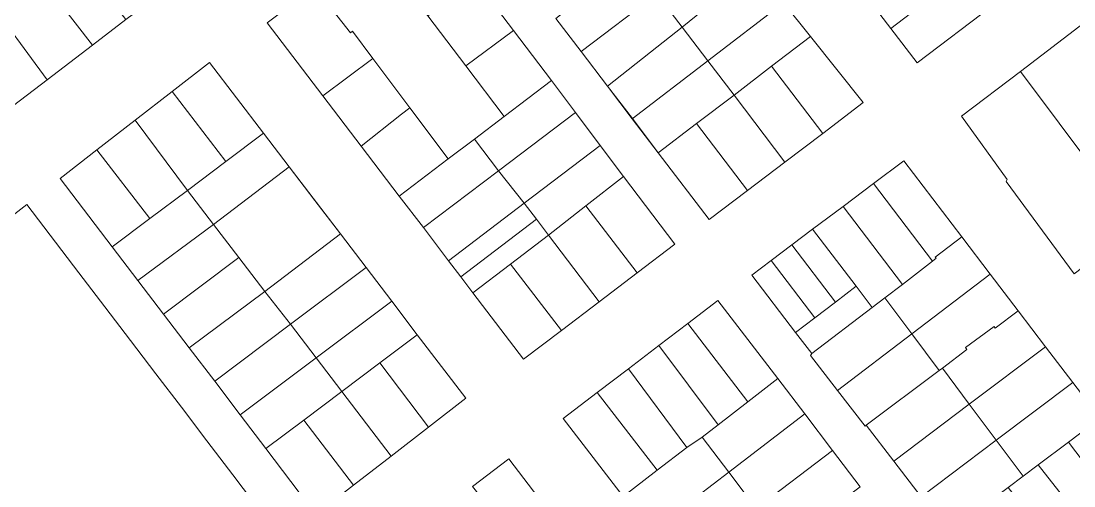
# Model space of a CAD drawing. Header units: metres. Extents: x 3873 to 16340, y -5213 to 3289.
# Drawn here: x 4129.8 to 4429, y 1168.6 to 1300.6 of the extents above; entities that cross this region are included whole.
import ezdxf

# ---------------------------------------------------------------- set-up
doc = ezdxf.new("R2010")
doc.units = ezdxf.units.M
doc.layers.add('CONTEXTO-MANZANAS', color=8, linetype='Continuous', lineweight=0, plot=False)
doc.layers.add('CONTEXTO-PARCELAS', color=9, linetype='Continuous', lineweight=0, plot=False)

msp = doc.modelspace()

# ---------------------------------------------------------------- linework, layer by layer
at = {"layer": 'CONTEXTO-MANZANAS'}
for points in [[(4333.19, 1400.54), (4354.66, 1416.91), (4361.94, 1407.35), (4369.22, 1397.82), (4376.5, 1388.29), (4383.78, 1378.73), (4391.03, 1369.2), (4398.32, 1359.63), (4405.6, 1350.1), (4412.78, 1340.66), (4420.16, 1331.01), (4427.41, 1321.48), (4405.94, 1305.1), (4384.47, 1288.76), (4377, 1298.54), (4369.78, 1308.01), (4362.66, 1317.38), (4355.38, 1326.91), (4347.94, 1336.66), (4340.69, 1346.16), (4333.53, 1355.54), (4326.28, 1365.1), (4311.72, 1384.2), (4333.19, 1400.54)], [(4129.22, 1361.48), (4135.74, 1352.95), (4142.25, 1344.41), (4151.44, 1332.29), (4160.44, 1320.51), (4169.41, 1308.51), (4159.6, 1301.04), (4150.07, 1293.76), (4137.16, 1283.91), (4127.6, 1276.6)], [(4213.22, 1310.35), (4229.69, 1322.85), (4243.19, 1333.1), (4258.85, 1312.38), (4269.78, 1297.91), (4280.5, 1283.73), (4287.35, 1274.66), (4294.41, 1265.32), (4301.03, 1256.51), (4315.64, 1237.26), (4304.85, 1229.07), (4294.1, 1220.91), (4283.35, 1212.73), (4272.6, 1204.57), (4258.22, 1223.42), (4254.76, 1227.95), (4251.3, 1232.49), (4244.13, 1241.95), (4237.29, 1250.91), (4226.45, 1265.11), (4215.57, 1279.38), (4199.75, 1300.13), (4213.22, 1310.35)], [(4346.47, 1305.82), (4354.16, 1296.23), (4369.16, 1277.48), (4357.63, 1268.73), (4346.88, 1260.57), (4336.25, 1252.54), (4325.35, 1244.26), (4310.91, 1263.16), (4303.53, 1272.91), (4296.44, 1282.16), (4288.97, 1291.98), (4281.82, 1301.35)], [(4429.07, 1228.79), (4409.78, 1255.07), (4410.07, 1255.63), (4397.07, 1273.57), (4413.82, 1286.32), (4432.07, 1300.23)], [(4183.35, 1288.88), (4198.69, 1268.79), (4205.97, 1259.26), (4213.29, 1249.7), (4220.57, 1240.16), (4227.85, 1230.63), (4235.13, 1221.1), (4242.41, 1211.54), (4256.19, 1193.51), (4245.6, 1185.29), (4234.94, 1177.04), (4224.29, 1168.76), (4213.6, 1160.48), (4199.35, 1179.2), (4192.07, 1188.73), (4184.82, 1198.29), (4177.54, 1207.82), (4170.25, 1217.35), (4162.97, 1226.91), (4155.69, 1236.45), (4140.88, 1255.91), (4151.29, 1264.01), (4162.19, 1272.45), (4172.72, 1280.63), (4183.35, 1288.88)], [(4363.41, 1247.95), (4372.07, 1254.45), (4380.69, 1260.95), (4397.16, 1239.35), (4405.25, 1228.76), (4413.19, 1218.32), (4420.94, 1208.13), (4428.72, 1197.95), (4436.47, 1187.79)], [(4124.91, 1167.67), (4117.72, 1177.1), (4110.44, 1186.63), (4103.13, 1196.23), (4088.57, 1215.32), (4099.29, 1223.63), (4109.79, 1231.79), (4120.72, 1240.29), (4131.41, 1248.57)], [(4131.41, 1248.57), (4146.22, 1229.13), (4153.63, 1219.41), (4160.88, 1209.88), (4168.07, 1200.45), (4175.35, 1190.92), (4182.63, 1181.35), (4189.97, 1171.7), (4204.13, 1153.1)], [(4436.19, 1152.51), (4427.57, 1146.04), (4418.6, 1139.26), (4410.32, 1133.04), (4393.35, 1155.29), (4385.57, 1165.48), (4377.82, 1175.63), (4370, 1185.82), (4369.69, 1185.54), (4361.85, 1195.7), (4354.2, 1205.64), (4354.52, 1206.19), (4349.94, 1212.18), (4337.53, 1228.45), (4342.94, 1232.57), (4348.82, 1237.06), (4354.7, 1241.55), (4363.41, 1247.95)], [(4300.88, 1165.54), (4283.82, 1187.73), (4293.53, 1195.13), (4302.41, 1201.88), (4311.03, 1208.45), (4319.32, 1214.76), (4327.85, 1221.23)], [(4327.85, 1221.23), (4344.85, 1199.07), (4352.53, 1189.01), (4360.41, 1178.67), (4368.28, 1168.35)], [(4258.07, 1168.38), (4268.38, 1176.26), (4286.44, 1152.67)]]:
    msp.add_lwpolyline(points, dxfattribs=at)
at = {"layer": 'CONTEXTO-PARCELAS'}
for points in [[(4229.79, 1290.04), (4223.97, 1297.73), (4223.44, 1297.32), (4213.22, 1310.35), (4229.69, 1322.85), (4245.41, 1302.1), (4256.19, 1287.88), (4267.07, 1273.54), (4258.63, 1267.13), (4251.16, 1261.45), (4240.32, 1275.95), (4229.79, 1290.04)], [(4229.79, 1290.04), (4223.97, 1297.73), (4223.44, 1297.32), (4213.22, 1310.35), (4229.69, 1322.85), (4245.41, 1302.1), (4256.19, 1287.88), (4267.07, 1273.54), (4258.63, 1267.13), (4251.16, 1261.45), (4240.32, 1275.95), (4229.79, 1290.04)], [(4317.69, 1298.91), (4310.47, 1308.35), (4332.19, 1324.85), (4347.16, 1306.38), (4346.47, 1305.82), (4325, 1289.35), (4317.69, 1298.91)], [(4339.13, 1316.29), (4317.69, 1298.91), (4310.47, 1308.35), (4332.19, 1324.85), (4339.13, 1316.29)], [(4317.69, 1298.91), (4310.47, 1308.35), (4332.19, 1324.85), (4347.16, 1306.38), (4346.47, 1305.82), (4325, 1289.35), (4317.69, 1298.91)], [(4339.13, 1316.29), (4317.69, 1298.91), (4310.47, 1308.35), (4332.19, 1324.85), (4339.13, 1316.29)], [(4377, 1298.54), (4369.78, 1308.01), (4391.35, 1324.38), (4398.47, 1314.98), (4377, 1298.54)], [(4377, 1298.54), (4369.78, 1308.01), (4391.35, 1324.38), (4398.47, 1314.98), (4377, 1298.54)], [(4377, 1298.54), (4369.78, 1308.01), (4391.35, 1324.38), (4398.47, 1314.98), (4377, 1298.54)], [(4127.6, 1276.6), (4100.5, 1312.7), (4110.47, 1320.26), (4119.54, 1307.91), (4137.16, 1283.91), (4127.6, 1276.6)], [(4127.6, 1276.6), (4100.5, 1312.7), (4110.47, 1320.26), (4119.54, 1307.91), (4137.16, 1283.91), (4127.6, 1276.6)], [(4119.54, 1307.91), (4131.91, 1317.35), (4140.94, 1305.6), (4150.07, 1293.76), (4137.16, 1283.91), (4119.54, 1307.91)], [(4119.54, 1307.91), (4131.91, 1317.35), (4140.94, 1305.6), (4150.07, 1293.76), (4137.16, 1283.91), (4119.54, 1307.91)], [(4281.82, 1301.35), (4287.75, 1306.1), (4303.25, 1317.88), (4310.47, 1308.35), (4288.97, 1291.98), (4281.82, 1301.35)], [(4281.82, 1301.35), (4287.75, 1306.1), (4303.25, 1317.88), (4310.47, 1308.35), (4288.97, 1291.98), (4281.82, 1301.35)], [(4317.69, 1298.91), (4339.13, 1316.29), (4347.16, 1306.38), (4346.47, 1305.82), (4325, 1289.35), (4317.69, 1298.91)], [(4317.69, 1298.91), (4339.13, 1316.29), (4347.16, 1306.38), (4346.47, 1305.82), (4325, 1289.35), (4317.69, 1298.91)], [(4377, 1298.54), (4398.47, 1314.98), (4398.69, 1314.7), (4405.94, 1305.1), (4384.47, 1288.76), (4377, 1298.54)], [(4377, 1298.54), (4398.47, 1314.98), (4398.69, 1314.7), (4405.94, 1305.1), (4384.47, 1288.76), (4377, 1298.54)], [(4377, 1298.54), (4398.47, 1314.98), (4398.69, 1314.7), (4405.94, 1305.1), (4384.47, 1288.76), (4377, 1298.54)], [(4140.94, 1305.6), (4150.47, 1312.88), (4159.6, 1301.04), (4150.07, 1293.76), (4140.94, 1305.6)], [(4140.94, 1305.6), (4150.47, 1312.88), (4159.6, 1301.04), (4150.07, 1293.76), (4140.94, 1305.6)], [(4256.19, 1287.88), (4245.41, 1302.1), (4258.85, 1312.38), (4269.78, 1297.91), (4256.19, 1287.88)], [(4256.19, 1287.88), (4245.41, 1302.1), (4258.85, 1312.38), (4269.78, 1297.91), (4256.19, 1287.88)], [(4213.22, 1310.35), (4223.44, 1297.32), (4223.97, 1297.73), (4229.79, 1290.04), (4215.57, 1279.38), (4199.75, 1300.13), (4213.22, 1310.35)], [(4213.22, 1310.35), (4223.44, 1297.32), (4223.97, 1297.73), (4229.79, 1290.04), (4215.57, 1279.38), (4199.75, 1300.13), (4213.22, 1310.35)], [(4288.97, 1291.98), (4310.47, 1308.35), (4317.69, 1298.91), (4310.44, 1293.2), (4296.44, 1282.16), (4288.97, 1291.98)], [(4288.97, 1291.98), (4310.47, 1308.35), (4317.69, 1298.91), (4310.44, 1293.2), (4296.44, 1282.16), (4288.97, 1291.98)], [(4354.16, 1296.23), (4343.07, 1287.79), (4332.44, 1279.63), (4325, 1289.35), (4346.47, 1305.82), (4354.16, 1296.23)], [(4354.16, 1296.23), (4343.07, 1287.79), (4332.44, 1279.63), (4325, 1289.35), (4346.47, 1305.82), (4354.16, 1296.23)], [(4303.5, 1272.88), (4296.44, 1282.16), (4310.44, 1293.2), (4317.69, 1298.91), (4325, 1289.35), (4303.5, 1272.88)], [(4303.5, 1272.88), (4296.44, 1282.16), (4310.44, 1293.2), (4317.69, 1298.91), (4325, 1289.35), (4303.5, 1272.88)], [(4446.85, 1242.32), (4413.82, 1286.32), (4432.07, 1300.23), (4464.38, 1255.66), (4446.85, 1242.32)], [(4446.85, 1242.32), (4413.82, 1286.32), (4432.07, 1300.23), (4464.38, 1255.66), (4446.85, 1242.32)], [(4446.85, 1242.32), (4413.82, 1286.32), (4432.07, 1300.23), (4464.38, 1255.66), (4446.85, 1242.32)], [(4267.07, 1273.54), (4256.19, 1287.88), (4269.78, 1297.91), (4280.5, 1283.73), (4267.07, 1273.54)], [(4267.07, 1273.54), (4256.19, 1287.88), (4269.78, 1297.91), (4280.5, 1283.73), (4267.07, 1273.54)], [(4357.63, 1268.73), (4343.07, 1287.79), (4354.16, 1296.23), (4369.16, 1277.48), (4357.63, 1268.73)], [(4357.63, 1268.73), (4343.07, 1287.79), (4354.16, 1296.23), (4369.16, 1277.48), (4357.63, 1268.73)], [(4215.57, 1279.38), (4229.79, 1290.04), (4240.32, 1275.95), (4237.94, 1274.16), (4226.44, 1265.1), (4215.57, 1279.38)], [(4215.57, 1279.38), (4229.79, 1290.04), (4240.32, 1275.95), (4237.94, 1274.16), (4226.44, 1265.1), (4215.57, 1279.38)], [(4188, 1260.73), (4172.72, 1280.63), (4183.35, 1288.88), (4198.69, 1268.79), (4188, 1260.73)], [(4188, 1260.73), (4172.72, 1280.63), (4183.35, 1288.88), (4198.69, 1268.79), (4188, 1260.73)], [(4303.5, 1272.88), (4325, 1289.35), (4332.44, 1279.63), (4321.75, 1271.51), (4310.91, 1263.16), (4303.5, 1272.88)], [(4303.5, 1272.88), (4325, 1289.35), (4332.44, 1279.63), (4321.75, 1271.51), (4310.91, 1263.16), (4303.5, 1272.88)], [(4346.88, 1260.57), (4332.44, 1279.63), (4343.07, 1287.79), (4357.63, 1268.73), (4346.88, 1260.57)], [(4346.88, 1260.57), (4332.44, 1279.63), (4343.07, 1287.79), (4357.63, 1268.73), (4346.88, 1260.57)], [(4429.07, 1228.79), (4409.78, 1255.07), (4410.07, 1255.63), (4397.07, 1273.57), (4413.82, 1286.32), (4446.85, 1242.32), (4429.07, 1228.79)], [(4429.07, 1228.79), (4409.78, 1255.07), (4410.07, 1255.63), (4397.07, 1273.57), (4413.82, 1286.32), (4446.85, 1242.32), (4429.07, 1228.79)], [(4429.07, 1228.79), (4409.78, 1255.07), (4410.07, 1255.63), (4397.07, 1273.57), (4413.82, 1286.32), (4446.85, 1242.32), (4429.07, 1228.79)], [(4267.07, 1273.54), (4280.5, 1283.73), (4287.35, 1274.66), (4265.53, 1258.13), (4258.63, 1267.13), (4267.07, 1273.54)], [(4267.07, 1273.54), (4280.5, 1283.73), (4287.35, 1274.66), (4265.53, 1258.13), (4258.63, 1267.13), (4267.07, 1273.54)], [(4177.1, 1252.54), (4162.19, 1272.45), (4172.72, 1280.63), (4188, 1260.73), (4177.1, 1252.54)], [(4177.1, 1252.54), (4162.19, 1272.45), (4172.72, 1280.63), (4188, 1260.73), (4177.1, 1252.54)], [(4336.25, 1252.54), (4321.75, 1271.51), (4332.44, 1279.63), (4346.88, 1260.57), (4336.25, 1252.54)], [(4336.25, 1252.54), (4321.75, 1271.51), (4332.44, 1279.63), (4346.88, 1260.57), (4336.25, 1252.54)], [(4226.44, 1265.1), (4237.94, 1274.16), (4240.32, 1275.95), (4251.16, 1261.45), (4237.29, 1250.91), (4226.44, 1265.1)], [(4226.44, 1265.1), (4237.94, 1274.16), (4240.32, 1275.95), (4251.16, 1261.45), (4237.29, 1250.91), (4226.44, 1265.1)], [(4166.41, 1244.51), (4151.29, 1264.01), (4162.19, 1272.45), (4177.1, 1252.54), (4166.41, 1244.51)], [(4166.41, 1244.51), (4151.29, 1264.01), (4162.19, 1272.45), (4177.1, 1252.54), (4166.41, 1244.51)], [(4265.53, 1258.13), (4287.35, 1274.66), (4294.41, 1265.32), (4272.78, 1248.86), (4265.53, 1258.13)], [(4265.53, 1258.13), (4287.35, 1274.66), (4294.41, 1265.32), (4272.78, 1248.86), (4265.53, 1258.13)], [(4325.35, 1244.26), (4310.91, 1263.16), (4321.75, 1271.51), (4336.25, 1252.54), (4325.35, 1244.26)], [(4325.35, 1244.26), (4310.91, 1263.16), (4321.75, 1271.51), (4336.25, 1252.54), (4325.35, 1244.26)], [(4177.1, 1252.54), (4188, 1260.73), (4198.69, 1268.79), (4205.97, 1259.26), (4184.51, 1242.88), (4177.1, 1252.54)], [(4177.1, 1252.54), (4188, 1260.73), (4198.69, 1268.79), (4205.97, 1259.26), (4184.51, 1242.88), (4177.1, 1252.54)], [(4244.13, 1241.95), (4237.29, 1250.91), (4251.16, 1261.45), (4258.63, 1267.13), (4265.53, 1258.13), (4244.13, 1241.95)], [(4244.13, 1241.95), (4237.29, 1250.91), (4251.16, 1261.45), (4258.63, 1267.13), (4265.53, 1258.13), (4244.13, 1241.95)], [(4155.69, 1236.45), (4140.88, 1255.91), (4151.29, 1264.01), (4166.41, 1244.51), (4155.69, 1236.45)], [(4155.69, 1236.45), (4140.88, 1255.91), (4151.29, 1264.01), (4166.41, 1244.51), (4155.69, 1236.45)], [(4279.7, 1239.78), (4276.24, 1244.31), (4272.78, 1248.86), (4294.41, 1265.32), (4301.03, 1256.51), (4290.32, 1248.13), (4279.7, 1239.78)], [(4279.7, 1239.78), (4276.24, 1244.31), (4272.78, 1248.86), (4294.41, 1265.32), (4301.03, 1256.51), (4290.32, 1248.13), (4279.7, 1239.78)], [(4389.57, 1233.54), (4389.85, 1233.23), (4388.85, 1232.45), (4372.07, 1254.45), (4380.69, 1260.95), (4397.16, 1239.35), (4389.57, 1233.54)], [(4389.57, 1233.54), (4389.85, 1233.23), (4388.85, 1232.45), (4372.07, 1254.45), (4380.69, 1260.95), (4397.16, 1239.35), (4389.57, 1233.54)], [(4205.97, 1259.26), (4220.53, 1240.19), (4199.08, 1223.8), (4191.69, 1233.48), (4184.51, 1242.88), (4205.97, 1259.26)], [(4205.97, 1259.26), (4220.53, 1240.19), (4199.08, 1223.8), (4191.69, 1233.48), (4184.51, 1242.88), (4205.97, 1259.26)], [(4244.13, 1241.95), (4265.53, 1258.13), (4272.78, 1248.86), (4251.3, 1232.49), (4244.13, 1241.95)], [(4244.13, 1241.95), (4265.53, 1258.13), (4272.78, 1248.86), (4251.3, 1232.49), (4244.13, 1241.95)], [(4304.85, 1229.07), (4290.32, 1248.13), (4301.03, 1256.51), (4315.6, 1237.23), (4304.85, 1229.07)], [(4304.85, 1229.07), (4290.32, 1248.13), (4301.03, 1256.51), (4315.6, 1237.23), (4304.85, 1229.07)], [(4363.41, 1247.95), (4372.07, 1254.45), (4388.85, 1232.45), (4380.28, 1225.82), (4363.41, 1247.95)], [(4363.41, 1247.95), (4372.07, 1254.45), (4388.85, 1232.45), (4380.28, 1225.82), (4363.41, 1247.95)], [(4155.69, 1236.45), (4166.41, 1244.51), (4177.1, 1252.54), (4184.51, 1242.88), (4162.97, 1226.91), (4155.69, 1236.45)], [(4155.69, 1236.45), (4166.41, 1244.51), (4177.1, 1252.54), (4184.51, 1242.88), (4162.97, 1226.91), (4155.69, 1236.45)], [(4276.24, 1244.31), (4254.76, 1227.95), (4251.3, 1232.49), (4272.78, 1248.86), (4276.24, 1244.31)], [(4276.24, 1244.31), (4254.76, 1227.95), (4251.3, 1232.49), (4272.78, 1248.86), (4276.24, 1244.31)], [(4279.7, 1239.78), (4290.32, 1248.13), (4304.85, 1229.07), (4294.1, 1220.91), (4279.7, 1239.78)], [(4279.7, 1239.78), (4290.32, 1248.13), (4304.85, 1229.07), (4294.1, 1220.91), (4279.7, 1239.78)], [(4363.41, 1247.95), (4380.28, 1225.82), (4375.32, 1221.98), (4371.69, 1219.29), (4367.11, 1225.29), (4354.7, 1241.55), (4363.41, 1247.95)], [(4363.41, 1247.95), (4380.28, 1225.82), (4375.32, 1221.98), (4371.69, 1219.29), (4367.11, 1225.29), (4354.7, 1241.55), (4363.41, 1247.95)], [(4162.97, 1226.91), (4184.51, 1242.88), (4191.69, 1233.48), (4170.25, 1217.35), (4162.97, 1226.91)], [(4162.97, 1226.91), (4184.51, 1242.88), (4191.69, 1233.48), (4170.25, 1217.35), (4162.97, 1226.91)], [(4279.7, 1239.78), (4268.88, 1231.53), (4258.22, 1223.42), (4254.76, 1227.95), (4276.24, 1244.31), (4279.7, 1239.78)], [(4279.7, 1239.78), (4268.88, 1231.53), (4258.22, 1223.42), (4254.76, 1227.95), (4276.24, 1244.31), (4279.7, 1239.78)], [(4199.08, 1223.8), (4220.53, 1240.19), (4227.85, 1230.63), (4206.35, 1214.48), (4199.08, 1223.8)], [(4199.08, 1223.8), (4220.53, 1240.19), (4227.85, 1230.63), (4206.35, 1214.48), (4199.08, 1223.8)], [(4268.88, 1231.53), (4279.7, 1239.78), (4294.1, 1220.91), (4283.35, 1212.73), (4268.88, 1231.53)], [(4268.88, 1231.53), (4279.7, 1239.78), (4294.1, 1220.91), (4283.35, 1212.73), (4268.88, 1231.53)], [(4348.82, 1237.06), (4354.7, 1241.55), (4367.11, 1225.29), (4361.23, 1220.8), (4348.82, 1237.06)], [(4348.82, 1237.06), (4354.7, 1241.55), (4367.11, 1225.29), (4361.23, 1220.8), (4348.82, 1237.06)], [(4388.85, 1232.45), (4389.85, 1233.23), (4389.57, 1233.54), (4397.16, 1239.35), (4405.25, 1228.76), (4382.94, 1211.76), (4375.32, 1221.98), (4380.28, 1225.82), (4388.85, 1232.45)], [(4388.85, 1232.45), (4389.85, 1233.23), (4389.57, 1233.54), (4397.16, 1239.35), (4405.25, 1228.76), (4382.94, 1211.76), (4375.32, 1221.98), (4380.28, 1225.82), (4388.85, 1232.45)], [(4342.94, 1232.57), (4348.82, 1237.06), (4361.23, 1220.8), (4355.35, 1216.31), (4342.94, 1232.57)], [(4342.94, 1232.57), (4348.82, 1237.06), (4361.23, 1220.8), (4355.35, 1216.31), (4342.94, 1232.57)], [(4177.54, 1207.82), (4170.25, 1217.35), (4191.69, 1233.48), (4199.08, 1223.8), (4177.54, 1207.82)], [(4177.54, 1207.82), (4170.25, 1217.35), (4191.69, 1233.48), (4199.08, 1223.8), (4177.54, 1207.82)], [(4206.35, 1214.48), (4227.85, 1230.63), (4235.13, 1221.1), (4213.63, 1204.95), (4206.35, 1214.48)], [(4206.35, 1214.48), (4227.85, 1230.63), (4235.13, 1221.1), (4213.63, 1204.95), (4206.35, 1214.48)], [(4258.22, 1223.42), (4268.88, 1231.53), (4283.35, 1212.73), (4272.6, 1204.57), (4258.22, 1223.42)], [(4258.22, 1223.42), (4268.88, 1231.53), (4283.35, 1212.73), (4272.6, 1204.57), (4258.22, 1223.42)], [(4337.53, 1228.45), (4342.94, 1232.57), (4355.35, 1216.31), (4349.94, 1212.18), (4337.53, 1228.45)], [(4337.53, 1228.45), (4342.94, 1232.57), (4355.35, 1216.31), (4349.94, 1212.18), (4337.53, 1228.45)], [(4390.69, 1201.38), (4382.94, 1211.76), (4405.25, 1228.76), (4413.19, 1218.32), (4406.66, 1213.38), (4406.32, 1213.85), (4398.25, 1207.88), (4398.63, 1207.35), (4391.63, 1202.07), (4390.69, 1201.38)], [(4390.69, 1201.38), (4382.94, 1211.76), (4405.25, 1228.76), (4413.19, 1218.32), (4406.66, 1213.38), (4406.32, 1213.85), (4398.25, 1207.88), (4398.63, 1207.35), (4391.63, 1202.07), (4390.69, 1201.38)], [(4349.94, 1212.18), (4355.35, 1216.31), (4361.23, 1220.8), (4367.11, 1225.29), (4371.69, 1219.29), (4354.52, 1206.19), (4349.94, 1212.18)], [(4349.94, 1212.18), (4355.35, 1216.31), (4361.23, 1220.8), (4367.11, 1225.29), (4371.69, 1219.29), (4354.52, 1206.19), (4349.94, 1212.18)], [(4177.54, 1207.82), (4199.08, 1223.8), (4206.35, 1214.48), (4184.82, 1198.29), (4177.54, 1207.82)], [(4177.54, 1207.82), (4199.08, 1223.8), (4206.35, 1214.48), (4184.82, 1198.29), (4177.54, 1207.82)], [(4242.41, 1211.54), (4231.72, 1203.54), (4220.94, 1195.42), (4213.63, 1204.95), (4235.13, 1221.1), (4242.41, 1211.54)], [(4242.41, 1211.54), (4231.72, 1203.54), (4220.94, 1195.42), (4213.63, 1204.95), (4235.13, 1221.1), (4242.41, 1211.54)], [(4319.32, 1214.76), (4327.85, 1221.23), (4344.85, 1199.07), (4336.32, 1192.45), (4319.32, 1214.76)], [(4319.32, 1214.76), (4327.85, 1221.23), (4344.85, 1199.07), (4336.32, 1192.45), (4319.32, 1214.76)], [(4319.32, 1214.76), (4327.85, 1221.23), (4344.85, 1199.07), (4336.32, 1192.45), (4319.32, 1214.76)], [(4361.85, 1195.7), (4354.19, 1205.63), (4354.52, 1206.19), (4371.69, 1219.29), (4375.32, 1221.98), (4382.94, 1211.76), (4361.85, 1195.7)], [(4361.85, 1195.7), (4354.19, 1205.63), (4354.52, 1206.19), (4371.69, 1219.29), (4375.32, 1221.98), (4382.94, 1211.76), (4361.85, 1195.7)], [(4406.32, 1213.85), (4406.66, 1213.38), (4413.19, 1218.32), (4420.94, 1208.13), (4399.28, 1191.82), (4391.63, 1202.07), (4398.63, 1207.35), (4398.25, 1207.88), (4406.32, 1213.85)], [(4406.32, 1213.85), (4406.66, 1213.38), (4413.19, 1218.32), (4420.94, 1208.13), (4399.28, 1191.82), (4391.63, 1202.07), (4398.63, 1207.35), (4398.25, 1207.88), (4406.32, 1213.85)], [(4184.82, 1198.29), (4206.35, 1214.48), (4213.63, 1204.95), (4192.07, 1188.73), (4184.82, 1198.29)], [(4184.82, 1198.29), (4206.35, 1214.48), (4213.63, 1204.95), (4192.07, 1188.73), (4184.82, 1198.29)], [(4327.88, 1185.92), (4311.03, 1208.45), (4319.32, 1214.76), (4336.32, 1192.45), (4327.88, 1185.92)], [(4327.88, 1185.92), (4311.03, 1208.45), (4319.32, 1214.76), (4336.32, 1192.45), (4327.88, 1185.92)], [(4327.88, 1185.92), (4311.03, 1208.45), (4319.32, 1214.76), (4336.32, 1192.45), (4327.88, 1185.92)], [(4245.6, 1185.29), (4231.72, 1203.54), (4242.41, 1211.54), (4256.19, 1193.51), (4245.6, 1185.29)], [(4245.6, 1185.29), (4231.72, 1203.54), (4242.41, 1211.54), (4256.19, 1193.51), (4245.6, 1185.29)], [(4369.69, 1185.54), (4361.85, 1195.7), (4382.94, 1211.76), (4390.69, 1201.38), (4370, 1185.82), (4369.69, 1185.54)], [(4369.69, 1185.54), (4361.85, 1195.7), (4382.94, 1211.76), (4390.69, 1201.38), (4370, 1185.82), (4369.69, 1185.54)], [(4319, 1179.51), (4302.41, 1201.88), (4311.03, 1208.45), (4327.88, 1185.92), (4323.41, 1182.45), (4319, 1179.51)], [(4319, 1179.51), (4302.41, 1201.88), (4311.03, 1208.45), (4327.88, 1185.92), (4323.41, 1182.45), (4319, 1179.51)], [(4319, 1179.51), (4302.41, 1201.88), (4311.03, 1208.45), (4327.88, 1185.92), (4323.41, 1182.45), (4319, 1179.51)], [(4399.28, 1191.82), (4420.94, 1208.13), (4428.72, 1197.95), (4406.94, 1181.57), (4399.28, 1191.82)], [(4399.28, 1191.82), (4420.94, 1208.13), (4428.72, 1197.95), (4406.94, 1181.57), (4399.28, 1191.82)], [(4192.07, 1188.73), (4213.63, 1204.95), (4220.94, 1195.42), (4210.13, 1187.29), (4199.35, 1179.2), (4192.07, 1188.73)], [(4192.07, 1188.73), (4213.63, 1204.95), (4220.94, 1195.42), (4210.13, 1187.29), (4199.35, 1179.2), (4192.07, 1188.73)], [(4234.94, 1177.04), (4220.94, 1195.42), (4231.72, 1203.54), (4245.6, 1185.29), (4234.94, 1177.04)], [(4234.94, 1177.04), (4220.94, 1195.42), (4231.72, 1203.54), (4245.6, 1185.29), (4234.94, 1177.04)], [(4293.53, 1195.13), (4302.41, 1201.88), (4319, 1179.51), (4310.57, 1173.01), (4293.53, 1195.13)], [(4293.53, 1195.13), (4302.41, 1201.88), (4319, 1179.51), (4310.57, 1173.01), (4293.53, 1195.13)], [(4293.53, 1195.13), (4302.41, 1201.88), (4319, 1179.51), (4310.57, 1173.01), (4293.53, 1195.13)], [(4390.69, 1201.38), (4391.63, 1202.07), (4399.28, 1191.82), (4377.82, 1175.63), (4370, 1185.82), (4390.69, 1201.38)], [(4390.69, 1201.38), (4391.63, 1202.07), (4399.28, 1191.82), (4377.82, 1175.63), (4370, 1185.82), (4390.69, 1201.38)], [(4330.97, 1172.48), (4323.41, 1182.45), (4327.88, 1185.92), (4336.32, 1192.45), (4344.85, 1199.07), (4352.53, 1189.01), (4330.97, 1172.48)], [(4330.97, 1172.48), (4323.41, 1182.45), (4327.88, 1185.92), (4336.32, 1192.45), (4344.85, 1199.07), (4352.53, 1189.01), (4330.97, 1172.48)], [(4330.97, 1172.48), (4323.41, 1182.45), (4327.88, 1185.92), (4336.32, 1192.45), (4344.85, 1199.07), (4352.53, 1189.01), (4330.97, 1172.48)], [(4406.94, 1181.57), (4428.72, 1197.95), (4436.47, 1187.79), (4427.47, 1181.01), (4418.88, 1174.54), (4414.6, 1171.32), (4406.94, 1181.57)], [(4406.94, 1181.57), (4428.72, 1197.95), (4436.47, 1187.79), (4427.47, 1181.01), (4418.88, 1174.54), (4414.6, 1171.32), (4406.94, 1181.57)], [(4224.29, 1168.76), (4210.13, 1187.29), (4220.94, 1195.42), (4234.94, 1177.04), (4224.29, 1168.76)], [(4224.29, 1168.76), (4210.13, 1187.29), (4220.94, 1195.42), (4234.94, 1177.04), (4224.29, 1168.76)], [(4283.82, 1187.73), (4293.53, 1195.13), (4310.57, 1173.01), (4300.88, 1165.54), (4283.82, 1187.73)], [(4283.82, 1187.73), (4293.53, 1195.13), (4310.57, 1173.01), (4300.88, 1165.54), (4283.82, 1187.73)], [(4283.82, 1187.73), (4293.53, 1195.13), (4310.57, 1173.01), (4300.88, 1165.54), (4283.82, 1187.73)], [(4377.82, 1175.63), (4399.28, 1191.82), (4406.94, 1181.57), (4385.57, 1165.48), (4377.82, 1175.63)], [(4377.82, 1175.63), (4399.28, 1191.82), (4406.94, 1181.57), (4385.57, 1165.48), (4377.82, 1175.63)], [(4338.75, 1162.2), (4330.97, 1172.48), (4352.53, 1189.01), (4360.41, 1178.67), (4338.75, 1162.2)], [(4338.75, 1162.2), (4330.97, 1172.48), (4352.53, 1189.01), (4360.41, 1178.67), (4338.75, 1162.2)], [(4338.75, 1162.2), (4330.97, 1172.48), (4352.53, 1189.01), (4360.41, 1178.67), (4338.75, 1162.2)], [(4199.35, 1179.2), (4210.13, 1187.29), (4224.29, 1168.76), (4213.6, 1160.48), (4199.35, 1179.2)], [(4199.35, 1179.2), (4210.13, 1187.29), (4224.29, 1168.76), (4213.6, 1160.48), (4199.35, 1179.2)], [(4427.47, 1181.01), (4436.47, 1187.79), (4453.47, 1165.51), (4444.41, 1158.7), (4427.47, 1181.01)], [(4427.47, 1181.01), (4436.47, 1187.79), (4453.47, 1165.51), (4444.41, 1158.7), (4427.47, 1181.01)], [(4319, 1179.51), (4323.41, 1182.45), (4330.97, 1172.48), (4308.69, 1155.42), (4300.88, 1165.54), (4310.57, 1173.01), (4319, 1179.51)], [(4319, 1179.51), (4323.41, 1182.45), (4330.97, 1172.48), (4308.69, 1155.42), (4300.88, 1165.54), (4310.57, 1173.01), (4319, 1179.51)], [(4319, 1179.51), (4323.41, 1182.45), (4330.97, 1172.48), (4308.69, 1155.42), (4300.88, 1165.54), (4310.57, 1173.01), (4319, 1179.51)], [(4393.35, 1155.29), (4385.57, 1165.48), (4406.94, 1181.57), (4414.6, 1171.32), (4410.35, 1168.1), (4401.78, 1161.67), (4393.35, 1155.29)], [(4393.35, 1155.29), (4385.57, 1165.48), (4406.94, 1181.57), (4414.6, 1171.32), (4410.35, 1168.1), (4401.78, 1161.67), (4393.35, 1155.29)], [(4418.88, 1174.54), (4427.47, 1181.01), (4444.41, 1158.7), (4436.19, 1152.51), (4418.88, 1174.54)], [(4418.88, 1174.54), (4427.47, 1181.01), (4444.41, 1158.7), (4436.19, 1152.51), (4418.88, 1174.54)], [(4258.07, 1168.38), (4268.38, 1176.26), (4286.44, 1152.67), (4276.53, 1145.07), (4258.07, 1168.38)], [(4258.07, 1168.38), (4268.38, 1176.26), (4286.44, 1152.67), (4276.53, 1145.07), (4258.07, 1168.38)], [(4258.07, 1168.38), (4268.38, 1176.26), (4286.44, 1152.67), (4276.53, 1145.07), (4258.07, 1168.38)], [(4338.75, 1162.2), (4360.41, 1178.67), (4368.28, 1168.35), (4346.53, 1151.92), (4338.75, 1162.2)], [(4338.75, 1162.2), (4360.41, 1178.67), (4368.28, 1168.35), (4346.53, 1151.92), (4338.75, 1162.2)], [(4338.75, 1162.2), (4360.41, 1178.67), (4368.28, 1168.35), (4346.53, 1151.92), (4338.75, 1162.2)], [(4427.57, 1146.04), (4410.35, 1168.1), (4414.6, 1171.32), (4418.88, 1174.54), (4436.19, 1152.51), (4427.57, 1146.04)], [(4427.57, 1146.04), (4410.35, 1168.1), (4414.6, 1171.32), (4418.88, 1174.54), (4436.19, 1152.51), (4427.57, 1146.04)], [(4308.69, 1155.42), (4330.97, 1172.48), (4338.75, 1162.2), (4316.5, 1145.26), (4308.69, 1155.42)], [(4308.69, 1155.42), (4330.97, 1172.48), (4338.75, 1162.2), (4316.5, 1145.26), (4308.69, 1155.42)], [(4308.69, 1155.42), (4330.97, 1172.48), (4338.75, 1162.2), (4316.5, 1145.26), (4308.69, 1155.42)]]:
    msp.add_lwpolyline(points, dxfattribs=at)

doc.saveas('drawing.dxf')
